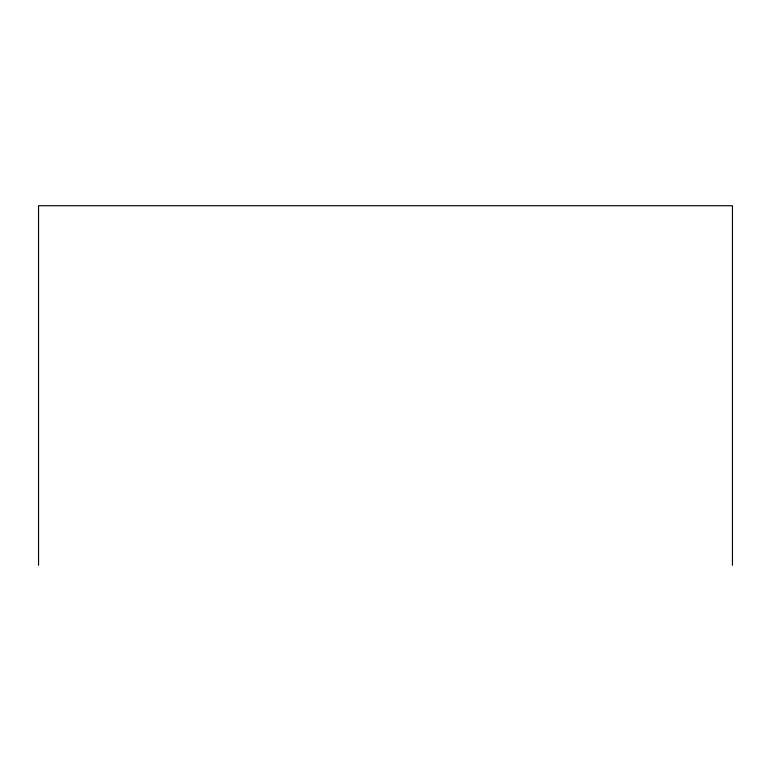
<?xml version="1.0" encoding="UTF-8"?>
<svg xmlns="http://www.w3.org/2000/svg" width="771" height="771" viewBox="0 0 771 771"><rect width="100%" height="100%" fill="white"/><g stroke="black" fill="none" stroke-linecap="round" stroke-linejoin="round"><path stroke-width="1.16" d="M732.45 565.259L732.45 205.741L38.55 205.741L38.55 565.259"/></g></svg>
